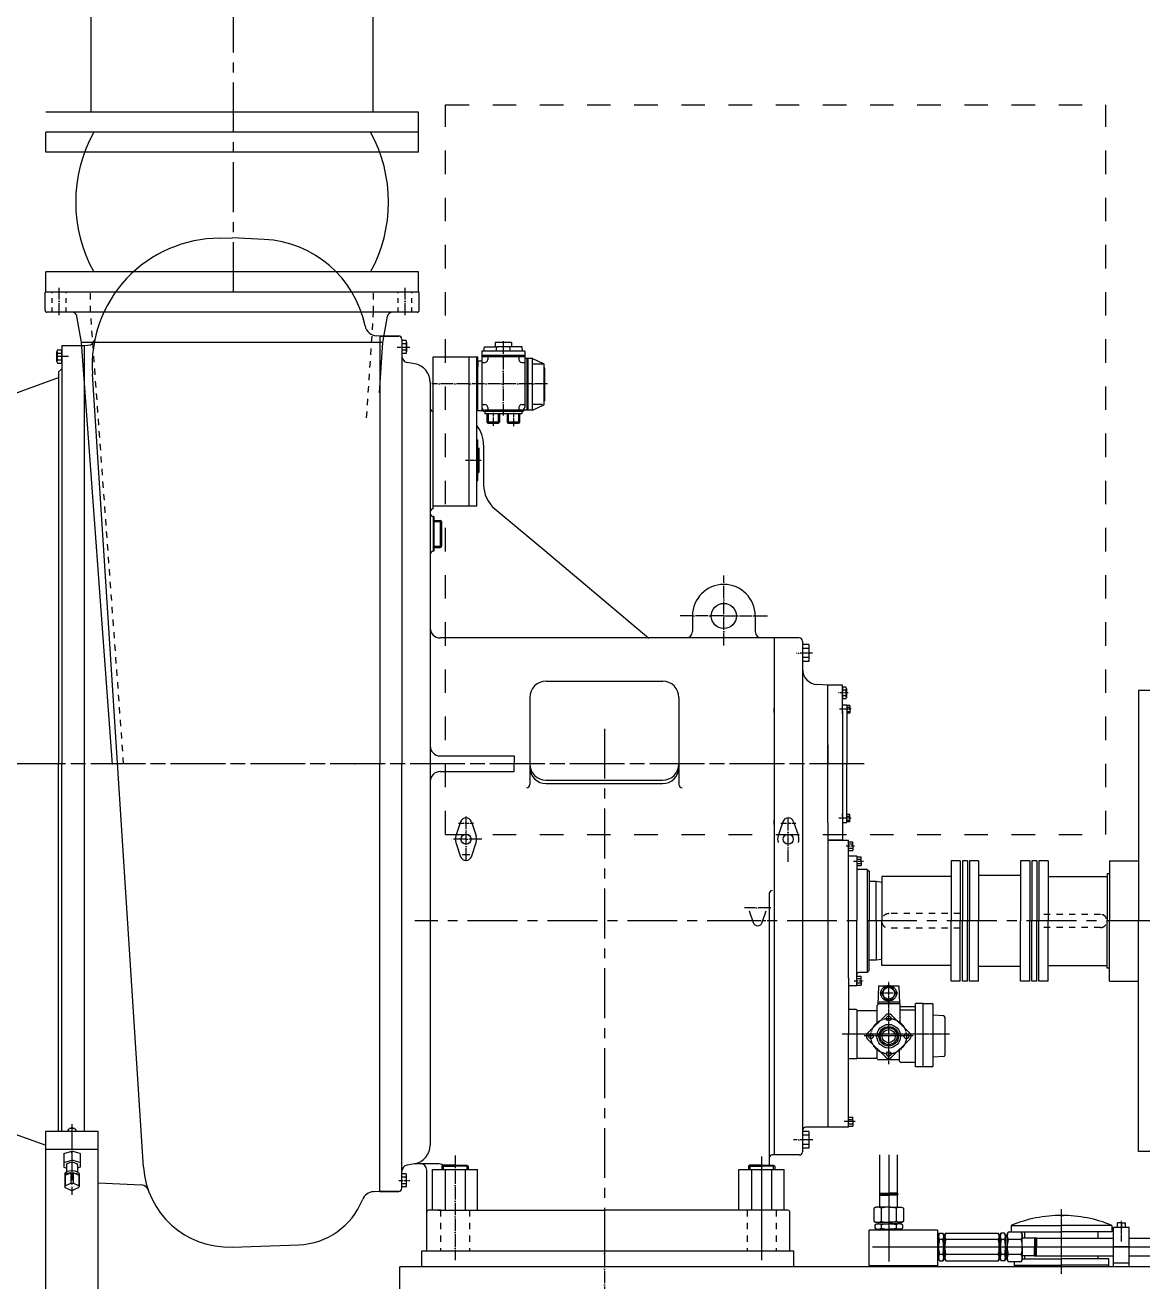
# Model space of a CAD drawing. Header units: millimetres. Extents: x 907 to 806139, y 2004 to 615514.
# Drawn here: x 630865 to 684997, y 283430 to 344287 of the extents above; entities that cross this region are included whole.
import ezdxf

# ---------------------------------------------------------------- set-up
doc = ezdxf.new("R2010")
doc.units = ezdxf.units.MM
doc.header["$LTSCALE"] = 25.4
for name, pattern in [('ACAD_ISO04W100', [30, 24, -3, 0, -3]), ('CENTER', [50.8, 31.75, -6.35, 6.35, -6.35]), ('CHAIN', [0.7087, 0.4724, -0.0591, 0.1181, -0.0591]), ('EB_DASH', [6, 3, -3])]:
    doc.linetypes.add(name, pattern=pattern)
doc.layers.get('Defpoints').update_dxf_attribs({"lineweight": 5})
doc.layers.add('CAXA1', color=5, linetype='CENTER', lineweight=5)
doc.styles.add('Roman', font='arial.ttf')
doc.styles.get("Standard").update_dxf_attribs({"font": 'arial.ttf'})
doc.dimstyles.new('ISO-25', dxfattribs={"dimscale": 30, "dimtxt": 38.1, "dimasz": 38.1, "dimexe": 50.8, "dimexo": 50.8, "dimgap": 15.875, "dimtad": 1, "dimtih": 1, "dimtoh": 1, "dimdec": 1, "dimlfac": 0.03937, "dimdsep": 46, "dimtxsty": 'Standard', "dimcen": 63.5, "dimclrd": 7, "dimclre": 7, "dimclrt": 7, "dimadec": 0, "dimazin": 0, "dimtfac": 1, "dimtdec": 1, "dimtmove": 0, "dimatfit": 3, "dimfxl": 25.4, "dimlwd": 5, "dimlwe": 5, "dimarcsym": 0})

# ---------------------------------------------------------------- blocks, each defined once
blk = doc.blocks.new('*D153')
at = {"color": 7, "linetype": 'Continuous', "lineweight": 5, "transparency": 16777216}
for p, q in [((740075, 288553), (740075, 248712)), ((566828, 279642), (566828, 248712)), ((738932, 250236), (567971, 250236))]:
    blk.add_line(p, q, dxfattribs=at)
at = {"color": 7, "transparency": 16777216}
for points in [[(567971, 250426), (567971, 250045), (566828, 250236)], [(738932, 250426), (738932, 250045), (740075, 250236)]]:
    blk.add_solid(points, dxfattribs=at)
at = {"layer": 'Defpoints', "color": 0, "transparency": 16777216}
for p in [(740075, 290077), (566828, 281166), (566828, 250236)]:
    blk.add_point(p, dxfattribs=at)
at = {"color": 7, "lineweight": 5, "transparency": 16777216, "insert": (653452, 253189), "char_height": 4953, "attachment_point": 5, "style": 'Roman'}
blk.add_mtext('B', dxfattribs=at)
blk = doc.blocks.new('*D137')
at = {"color": 7, "linetype": 'Continuous', "lineweight": 5, "transparency": 16777216}
for p, q in [((622447, 418035), (615357, 418035)), ((616881, 416892), (616881, 382637)), ((616881, 340237), (616881, 376731)), ((630342, 339094), (615357, 339094))]:
    blk.add_line(p, q, dxfattribs=at)
at = {"color": 7, "transparency": 16777216}
for points in [[(616690, 416892), (617071, 416892), (616881, 418035)], [(616690, 340237), (617071, 340237), (616881, 339094)]]:
    blk.add_solid(points, dxfattribs=at)
at = {"layer": 'Defpoints', "color": 0, "transparency": 16777216}
for p in [(623971, 418035), (616881, 339094), (631866, 339094)]:
    blk.add_point(p, dxfattribs=at)
at = {"color": 7, "lineweight": 5, "transparency": 16777216, "insert": (616881, 379684), "char_height": 4953, "attachment_point": 5, "style": 'Roman'}
blk.add_mtext('F', dxfattribs=at)

msp = doc.modelspace()

# ---------------------------------------------------------------- linework, layer by layer
at = {"color": 7, "lineweight": 5}
for p, q in [((634066.8, 340065.93), (634066.8, 345166.73)), ((647729.66, 340065.93), (647729.66, 345166.73)), ((649930.9, 340065.93), (631865.56, 340065.93)), ((649930.9, 339094.35), (649930.9, 340065.93)), ((649930.9, 339094.35), (631865.56, 339094.35)), ((631865.56, 338122.77), (631865.56, 339094.35)), ((649930.9, 339094.35), (631865.56, 339094.35)), ((649930.9, 338122.77), (649930.9, 339094.35)), ((649930.9, 338122.77), (631865.56, 338122.77)), ((640298.97, 333958.1), (640898.23, 333984.84)), ((642454.36, 333903.29), (640898.23, 333984.84)), ((649930.9, 332323.64), (631865.56, 332323.64)), ((631865.56, 331352.06), (631865.56, 332323.64)), ((649930.9, 331352.06), (649930.9, 332323.64)), ((649966.03, 331352.06), (631830.43, 331352.06)), ((631830.43, 330468.14), (631830.43, 331352.06)), ((649930.9, 331352.06), (631865.56, 331352.06)), ((649966.03, 330468.14), (649966.03, 331352.06)), ((649874.59, 330376.7), (631921.87, 330376.7)), ((633597.1, 328913.66), (633374.66, 330175.2)), ((648208.08, 328913.66), (648430.53, 330175.2)), ((632638.15, 328761.26), (633735.43, 328761.26)), ((632638.15, 328761.26), (632638.15, 308492.06)), ((635093.25, 308452.05), (633597.1, 328913.66)), ((648208.08, 328913.66), (633597.1, 328913.66)), ((633735.43, 328761.26), (633909.29, 328770.37)), ((633735.43, 328761.26), (633735.43, 290690.2)), ((648061.03, 329218.53), (647905.86, 329226.66)), ((648045.77, 326460.22), (648208.08, 328913.66)), ((648061.03, 329218.53), (648061.03, 308492.06)), ((648061.03, 329218.53), (648975.43, 329218.53)), ((648980.11, 329218.46), (648061.03, 329218.46)), ((649127.83, 329066.13), (649127.83, 308492.06)), ((649127.83, 329066.13), (649127.83, 328648.58)), ((649127.83, 329066.13), (649127.83, 328806.98)), ((649333.08, 329001.82), (649127.83, 329001.82)), ((649333.08, 328843.44), (649127.83, 328843.44)), ((649356.43, 328922.63), (649356.43, 328447.49)), ((653105.47, 328493.03), (653128.33, 328691.15)), ((653128.33, 328691.15), (653729.42, 328691.15)), ((653646.49, 328898.42), (653646.49, 328691.15)), ((654438.97, 328898.42), (653646.49, 328898.42)), ((653698.49, 328493.03), (653728.33, 328687.37)), ((654342.07, 328700.3), (653743.39, 328700.3)), ((654957.13, 328691.15), (654356.04, 328691.15)), ((654386.97, 328493.03), (654357.14, 328687.37)), ((654438.97, 328898.42), (654438.97, 328691.15)), ((654979.99, 328493.03), (654957.13, 328691.15)), ((632409.55, 327990.29), (632409.55, 328465.43)), ((632409.55, 328465.43), (632409.55, 327990.29)), ((632432.91, 328544.62), (632638.15, 328544.62)), ((632432.91, 328544.62), (632638.15, 328544.62)), ((632432.91, 328386.24), (632638.15, 328386.24)), ((632432.91, 328386.24), (632638.15, 328386.24)), ((632432.91, 328069.48), (632638.15, 328069.48)), ((632432.91, 328069.48), (632638.15, 328069.48)), ((632638.15, 327911.1), (632638.15, 328544.62)), ((632638.15, 328044.98), (632638.15, 328410.74)), ((649333.08, 328526.68), (649127.83, 328526.68)), ((649333.08, 328368.3), (649127.83, 328368.3)), ((650651.83, 323204.75), (650651.83, 328218.71)), ((650651.83, 328218.71), (652815.91, 328218.71)), ((652389.19, 320994.95), (652389.19, 328218.71)), ((652754.95, 323204.75), (652754.95, 328218.71)), ((652815.91, 327746.27), (652815.91, 328218.71)), ((652998.79, 328477.79), (652998.79, 325719.35)), ((655086.67, 328279.67), (652998.79, 328279.67)), ((655086.67, 328218.71), (652998.79, 328218.71)), ((655071.43, 328493.03), (653014.03, 328493.03)), ((653167.19, 328279.67), (653089.47, 328279.67)), ((653289.23, 328218.71), (653289.23, 328078.52)), ((653487.23, 328279.67), (653409.51, 328279.67)), ((654675.95, 328279.67), (654598.23, 328279.67)), ((654797.99, 328218.71), (654797.99, 328078.52)), ((654995.99, 328279.67), (654918.27, 328279.67)), ((655086.67, 328477.79), (655086.67, 325780.31)), ((655452.43, 328127.27), (655086.67, 328127.27)), ((655178.11, 328127.27), (655178.11, 325627.91)), ((655239.07, 328127.27), (655239.07, 325627.91)), ((655239.07, 327954.28), (655239.07, 328032.01)), ((655452.43, 328127.27), (655977.95, 327888.4)), ((655452.43, 325627.91), (655452.43, 328127.27)), ((632432.91, 327911.1), (632638.15, 327911.1)), ((632432.91, 327911.1), (632638.15, 327911.1)), ((632485.75, 327481.21), (632638.15, 327633.6)), ((632485.75, 327481.21), (632485.75, 308492.06)), ((634197.8, 327770.66), (634197.8, 327770.66)), ((649743.82, 327875.4), (649379.7, 327939.61)), ((652998.79, 328005.35), (652815.91, 328005.35)), ((652815.91, 328005.35), (652815.91, 327746.27)), ((652815.91, 325597.43), (652815.91, 327746.27)), ((652998.79, 327941.36), (653152.07, 327941.36)), ((654935.15, 327941.36), (655093.2, 327941.36)), ((655910.95, 327854.9), (655452.43, 327854.9)), ((656031.55, 325950.03), (656031.55, 327805.16)), ((656049.84, 327670.07), (656031.55, 327670.07)), ((656049.84, 326085.11), (656049.84, 327670.07)), ((620818.7, 322962.71), (632485.75, 327208.88)), ((632485.75, 327084.97), (632485.75, 327048.04)), ((636604.59, 288946.45), (634124.38, 327372.11)), ((650499.43, 326974.9), (650499.43, 318372.48)), ((653043.43, 325597.43), (652815.91, 325597.43)), ((652998.79, 325899.2), (653152.07, 325899.2)), ((655452.43, 325627.91), (653151.19, 325627.91)), ((653289.23, 325762.04), (653289.23, 325627.91)), ((654797.99, 325762.04), (654797.99, 325627.91)), ((654935.15, 325899.2), (655086.67, 325899.2)), ((655239.07, 325800.91), (655239.07, 325723.18)), ((655910.95, 325900.29), (655452.43, 325900.29)), ((655452.43, 325627.91), (655977.95, 325866.79)), ((656049.84, 326085.11), (656031.55, 326085.11)), ((650651.83, 325414.55), (650651.83, 325414.55)), ((653143.57, 325567.14), (653143.57, 325445.03)), ((654941.89, 325445.03), (653143.57, 325445.03)), ((654934.27, 325566.95), (653151.19, 325566.95)), ((653250.25, 325445.03), (653250.25, 325039.42)), ((653250.25, 325039.42), (653311.21, 324978.46)), ((653859.85, 325039.42), (653250.25, 325039.42)), ((653859.85, 325039.42), (653798.89, 324978.46)), ((653859.85, 325445.03), (653859.85, 325039.42)), ((654225.61, 325445.03), (654225.61, 325039.42)), ((654225.61, 325039.42), (654286.57, 324978.46)), ((654835.21, 325039.42), (654225.61, 325039.42)), ((654835.21, 325039.42), (654774.25, 324978.46)), ((654835.21, 325445.03), (654835.21, 325039.42)), ((654941.89, 325566.95), (654941.89, 325445.03)), ((653798.89, 324978.46), (653311.21, 324978.46)), ((654774.25, 324978.46), (654286.57, 324978.46)), ((652754.95, 324195.35), (652815.91, 324195.35)), ((652815.91, 323204.75), (652815.91, 324195.35)), ((652815.91, 323814.35), (652876.87, 323768.63)), ((652876.87, 322640.87), (652876.87, 323768.63)), ((653090.23, 323936.8), (653090.23, 322015.57)), ((650651.83, 320842.55), (650651.83, 323204.75)), ((652754.95, 320994.95), (652754.95, 323204.75)), ((652815.91, 322214.15), (652815.91, 323204.75)), ((652815.91, 322595.15), (652876.87, 322640.87)), ((652754.95, 322214.15), (652815.91, 322214.15)), ((650651.83, 320994.95), (652754.95, 320994.95)), ((653634.62, 320848.12), (656049.84, 318821.51)), ((650499.43, 320690.15), (650499.43, 320623.23)), ((650651.83, 320470.83), (650651.83, 318794.43)), ((650682.31, 320470.83), (650651.83, 320470.83)), ((650682.31, 320470.83), (650682.31, 318794.43)), ((650682.31, 320287.95), (650987.11, 320287.95)), ((650682.31, 320226.99), (650987.11, 320226.99)), ((650987.11, 320226.99), (650987.11, 319038.27)), ((651048.07, 320226.99), (651048.07, 319038.27)), ((650682.31, 319038.27), (650987.11, 319038.27)), ((650682.31, 318977.31), (650987.11, 318977.31)), ((650499.43, 318642.03), (650499.43, 290009.22)), ((650682.31, 318794.43), (650651.83, 318794.43)), ((656049.84, 318821.51), (661102.91, 314581.48)), ((663209.59, 315654.86), (663209.59, 314892.86)), ((666257.59, 315654.86), (666257.59, 314892.86)), ((666257.59, 315654.86), (666257.59, 314892.86)), ((668391.19, 314588.06), (650987.11, 314588.06)), ((667171.99, 314588.06), (667171.99, 289533.5)), ((668543.59, 314435.66), (668543.59, 300872.06)), ((668543.59, 314371.42), (668543.59, 313737.9)), ((668848.39, 314264.97), (668543.59, 314264.97)), ((668848.39, 314077.63), (668543.59, 314077.63)), ((668848.39, 314264.97), (668848.39, 313448.11)), ((668848.39, 313448.11), (668541.1, 313448.11)), ((668848.39, 313635.45), (668543.59, 313635.45)), ((656122.99, 312495.5), (661761.79, 312495.5)), ((669778.03, 312302.06), (669265.71, 312328.91)), ((670478.8, 312302.06), (669778.03, 312302.06)), ((669778.03, 305635.17), (669778.03, 312302.06)), ((670478.8, 311037.65), (670478.8, 312302.06)), ((670478.8, 311037.65), (670478.8, 312225.86)), ((670478.8, 312202.62), (670478.8, 311639.5)), ((670651.66, 312202.62), (670478.8, 312202.62)), ((655330.51, 311703.02), (655330.51, 307484.77)), ((662554.27, 311703.02), (662554.27, 307484.77)), ((670478.8, 312073.46), (670478.8, 311768.66)), ((670651.66, 312061.84), (670478.8, 312061.84)), ((670651.66, 311780.28), (670478.8, 311780.28)), ((670651.66, 311639.5), (670478.8, 311639.5)), ((670673.87, 312132.23), (670673.87, 311709.89)), ((686100.36, 312048.06), (684830.36, 312048.06)), ((684830.36, 312048.06), (684830.36, 300872.06)), ((667171.74, 311433.39), (667171.72, 311204.78)), ((667171.74, 310976.18), (667171.72, 311204.78)), ((670478.8, 311372.93), (670478.8, 311524.9)), ((670478.8, 311342.02), (670692.16, 311342.02)), ((670478.8, 310915.3), (670478.8, 311037.65)), ((670478.8, 311037.65), (670478.8, 310915.3)), ((670692.16, 311342.02), (670692.16, 308492.06)), ((670844.56, 311311.54), (670692.16, 311311.54)), ((670692.16, 311230.42), (670844.56, 311230.42)), ((670692.16, 311026.91), (670844.56, 311026.91)), ((670844.56, 311311.54), (670844.56, 310945.78)), ((670478.8, 310939.89), (670478.8, 304803.98)), ((670478.8, 310939.89), (670478.8, 304803.98)), ((670844.56, 310945.78), (670692.16, 310945.78)), ((669778.03, 309406.46), (669778.03, 308492.06)), ((650987.11, 308873.06), (654574.79, 308873.06)), ((654574.79, 308873.06), (654574.79, 308492.06)), ((632485.75, 290690.2), (632485.75, 308492.06)), ((632638.15, 290690.2), (632638.15, 308492.06)), ((648061.03, 287765.59), (648061.03, 308492.06)), ((649127.83, 287917.99), (649127.83, 308492.06)), ((650987.11, 308111.06), (654574.79, 308111.06)), ((654574.79, 308111.06), (654574.79, 308492.06)), ((669778.03, 307577.66), (669778.03, 308492.06)), ((670692.16, 305642.09), (670692.16, 308492.06)), ((656122.99, 307695.53), (661761.79, 307695.53)), ((656122.99, 307527.77), (661761.79, 307527.77)), ((651976.9, 305684.24), (651745.88, 305000.27)), ((652496.69, 305684.24), (652727.71, 305000.27)), ((667171.74, 306007.94), (667171.72, 305779.33)), ((667171.74, 305550.73), (667171.72, 305779.33)), ((667597.9, 305684.24), (667366.88, 305000.27)), ((668117.69, 305684.24), (668348.71, 305000.27)), ((669778.03, 305635.17), (669778.03, 300872.06)), ((670478.8, 306068.81), (670478.8, 305946.47)), ((670478.8, 305946.47), (670478.8, 306068.81)), ((670478.8, 305642.09), (670692.16, 305642.09)), ((670478.8, 305611.19), (670478.8, 305459.21)), ((670844.56, 306038.33), (670692.16, 306038.33)), ((670692.16, 305957.21), (670844.56, 305957.21)), ((670692.16, 305753.7), (670844.56, 305753.7)), ((670844.56, 305672.57), (670692.16, 305672.57)), ((670844.56, 305672.57), (670844.56, 306038.33)), ((651745.88, 304668.65), (651976.9, 303984.68)), ((652496.69, 303984.68), (652727.71, 304668.65)), ((669778.03, 304803.98), (670478.8, 304803.98)), ((670768.75, 304773.5), (669778.03, 304773.5)), ((670768.75, 300872.06), (670768.75, 304773.5)), ((670768.75, 304712.54), (670982.11, 304712.54)), ((670768.75, 304602.98), (670982.11, 304602.98)), ((670768.75, 304395.38), (670982.11, 304395.38)), ((670982.11, 304499.18), (670982.11, 304712.54)), ((670982.11, 304499.18), (670982.11, 304285.82)), ((670768.75, 304285.82), (670982.11, 304285.82)), ((671180.45, 304011.46), (670768.75, 304011.46)), ((671180.45, 304011.46), (671180.45, 300872.06)), ((671180.45, 303980.98), (671393.81, 303980.98)), ((671180.45, 303871.42), (671393.81, 303871.42)), ((671393.81, 303767.62), (671393.81, 303980.98)), ((671393.81, 303767.62), (671393.81, 303554.26)), ((675749.86, 303793.06), (675749.86, 300872.06)), ((676194.36, 303793.06), (675749.86, 303793.06)), ((676194.36, 303793.06), (676194.36, 300872.06)), ((676295.96, 303793.06), (676295.96, 300872.06)), ((676537.26, 303793.06), (676295.96, 303793.06)), ((676537.26, 303793.06), (676537.26, 300872.06)), ((676638.86, 303793.06), (676638.86, 300872.06)), ((677083.36, 303793.06), (676638.86, 303793.06)), ((677083.36, 303793.06), (677083.36, 300872.06)), ((679115.36, 303793.06), (679115.36, 300872.06)), ((679559.86, 303793.06), (679115.36, 303793.06)), ((679559.86, 303793.06), (679559.86, 300872.06)), ((679661.46, 303793.06), (679661.46, 300872.06)), ((679902.76, 303793.06), (679661.46, 303793.06)), ((679902.76, 303793.06), (679902.76, 300872.06)), ((680004.36, 303793.06), (680004.36, 300872.06)), ((680448.86, 303793.06), (680004.36, 303793.06)), ((680448.86, 303793.06), (680448.86, 300872.06)), ((683433.36, 303793.06), (683433.36, 300872.06)), ((683433.36, 303793.06), (684830.36, 303793.06)), ((671180.45, 303663.82), (671393.81, 303663.82)), ((671180.45, 303554.26), (671393.81, 303554.26)), ((671683.32, 303371.38), (671271.89, 303371.38)), ((671683.32, 303371.38), (671774.76, 303279.94)), ((671683.32, 303371.38), (671683.32, 298372.74)), ((671774.76, 303279.94), (671774.76, 300872.06)), ((679115.36, 303083.17), (677083.36, 303083.17)), ((683306.36, 303158.06), (683306.36, 300872.06)), ((683433.36, 303158.06), (683306.36, 303158.06)), ((672125.07, 302777.06), (671774.76, 302777.06)), ((672384.36, 302731.34), (672125.07, 302777.06)), ((672125.07, 300872.06), (672125.07, 302777.06)), ((672384.36, 303031.06), (672384.36, 300872.06)), ((675749.86, 303031.06), (672384.36, 303031.06)), ((672384.36, 302731.34), (672384.36, 300872.06)), ((680448.86, 303031.06), (683306.36, 303031.06)), ((683306.36, 303031.06), (683306.36, 300872.06)), ((666928.15, 302199.64), (666928.15, 289045.82)), ((665962.8, 301368.88), (666155.31, 300798.91)), ((666588.47, 300798.91), (666780.99, 301368.88)), ((668543.59, 300872.06), (668543.59, 289685.9)), ((669778.03, 300872.06), (669778.03, 290874.62)), ((670768.75, 298098.42), (670768.75, 300872.06)), ((671180.45, 297732.66), (671180.45, 300872.06)), ((671774.76, 298464.18), (671774.76, 300872.06)), ((672125.07, 300872.06), (672125.07, 298967.06)), ((672384.36, 299012.78), (672384.36, 300872.06)), ((672384.36, 298713.06), (672384.36, 300872.06)), ((675749.86, 297951.06), (675749.86, 300872.06)), ((676194.36, 297951.06), (676194.36, 300872.06)), ((676295.96, 297951.06), (676295.96, 300872.06)), ((676537.26, 297951.06), (676537.26, 300872.06)), ((676638.86, 297951.06), (676638.86, 300872.06)), ((677083.36, 297951.06), (677083.36, 300872.06)), ((679115.36, 297951.06), (679115.36, 300872.06)), ((679559.86, 297951.06), (679559.86, 300872.06)), ((679661.46, 297951.06), (679661.46, 300872.06)), ((679902.76, 297951.06), (679902.76, 300872.06)), ((680004.36, 297951.06), (680004.36, 300872.06)), ((680448.86, 297951.06), (680448.86, 300872.06)), ((683306.36, 298586.06), (683306.36, 300872.06)), ((683306.36, 298713.06), (683306.36, 300872.06)), ((683433.36, 297951.06), (683433.36, 300872.06)), ((684830.36, 289696.06), (684830.36, 300872.06)), ((672125.07, 298967.06), (671774.76, 298967.06)), ((672384.36, 299012.78), (672125.07, 298967.06)), ((671683.32, 298372.74), (671271.89, 298372.74)), ((671683.32, 298372.74), (671774.76, 298464.18)), ((675749.86, 298713.06), (672384.36, 298713.06)), ((679115.36, 298660.95), (677083.36, 298660.95)), ((680448.86, 298713.06), (683306.36, 298713.06)), ((683433.36, 298586.06), (683306.36, 298586.06)), ((670768.75, 298098.42), (670768.75, 295385.66)), ((670768.75, 298098.42), (670768.75, 297031.58)), ((671180.45, 297732.66), (670768.75, 297732.66)), ((671180.45, 297732.66), (670768.75, 297732.66)), ((671180.45, 298189.86), (671393.81, 298189.86)), ((671180.45, 298080.3), (671393.81, 298080.3)), ((671180.45, 297872.7), (671393.81, 297872.7)), ((671180.45, 297763.14), (671393.81, 297763.14)), ((671393.81, 297976.5), (671393.81, 298189.86)), ((671393.81, 297976.5), (671393.81, 297763.14)), ((672233.39, 297725.38), (672201.08, 296804.92)), ((672233.39, 297725.38), (672594.56, 297725.38)), ((672548.57, 297672.04), (672372.6, 297367.24)), ((672900.52, 297672.04), (672548.57, 297672.04)), ((672854.54, 297725.38), (673215.71, 297725.38)), ((673076.5, 297367.24), (672900.52, 297672.04)), ((673215.71, 297725.38), (673246.11, 296859.24)), ((676194.36, 297951.06), (675749.86, 297951.06)), ((676537.26, 297951.06), (676295.96, 297951.06)), ((677083.36, 297951.06), (676638.86, 297951.06)), ((679559.86, 297951.06), (679115.36, 297951.06)), ((679902.76, 297951.06), (679661.46, 297951.06)), ((680448.86, 297951.06), (680004.36, 297951.06)), ((683433.36, 297951.06), (684830.36, 297951.06)), ((672372.6, 297367.24), (672548.57, 297062.44)), ((672548.57, 297062.44), (672900.52, 297062.44)), ((672900.52, 297062.44), (673076.5, 297367.24)), ((671149.75, 296579.84), (670768.75, 296579.84)), ((671200.55, 296529.04), (672166.1, 296529.04)), ((671200.55, 294243.04), (671200.55, 296529.04)), ((672166.1, 295898.51), (672166.1, 296790.44)), ((673282.99, 296859.24), (672205.66, 296859.24)), ((673243.43, 296935.53), (672205.67, 296935.53)), ((673282.99, 295898.51), (673282.99, 296859.24)), ((673282.99, 296724.87), (674021.62, 296724.87)), ((674021.62, 296553.28), (673282.99, 296553.28)), ((674021.62, 293798.59), (674021.62, 296874.53)), ((674388.4, 296874.53), (674021.62, 296874.53)), ((674388.4, 296874.53), (674834.42, 296874.53)), ((674388.4, 293798.59), (674388.4, 296874.53)), ((674885.22, 293849.39), (674885.22, 296823.73)), ((671200.55, 294243.04), (671200.55, 295817.49)), ((671700.8, 295433.21), (672580.86, 296313.27)), ((672868.23, 296313.27), (673748.3, 295433.21)), ((675383.99, 296269.68), (674885.22, 296303.39)), ((675455.05, 294380.31), (675455.05, 296193.66)), ((670768.75, 290874.62), (670768.75, 295385.66)), ((672580.86, 294265.77), (671700.8, 295145.84)), ((672166.1, 294220.18), (672166.1, 294680.53)), ((672868.23, 294265.77), (673748.3, 295145.84)), ((673227.81, 294625.35), (673227.81, 294143.98)), ((620818.7, 294021.41), (631865.99, 290000.8)), ((671149.75, 294192.24), (670768.75, 294192.24)), ((671149.75, 294192.24), (670768.75, 294192.24)), ((671200.55, 294230.34), (672104.96, 294230.34)), ((673227.81, 294143.98), (672242.3, 294143.98)), ((674021.62, 294016.98), (673354.81, 294016.98)), ((675383.99, 294304.28), (674885.22, 294270.57)), ((674388.4, 293798.59), (674021.62, 293798.59)), ((674834.42, 293798.59), (674388.4, 293798.59)), ((670768.75, 291362.3), (670982.11, 291362.3)), ((670768.75, 291252.74), (670982.11, 291252.74)), ((670768.75, 291045.14), (670982.11, 291045.14)), ((670768.75, 290935.58), (670982.11, 290935.58)), ((670982.11, 291148.94), (670982.11, 291362.3)), ((670982.11, 291148.94), (670982.11, 290935.58)), ((631865.99, 278266.06), (631865.99, 290690.2)), ((631865.99, 290690.2), (634405.99, 290690.2)), ((632945.49, 290738), (632945.49, 290690.2)), ((633326.49, 290738), (633326.49, 290690.2)), ((634405.99, 278266.06), (634405.99, 290690.2)), ((668848.39, 290673.45), (668543.59, 290673.45)), ((668848.39, 290486.11), (668543.59, 290486.11)), ((670768.75, 290874.62), (668695.99, 290874.62)), ((668848.39, 290673.45), (668848.39, 289856.59)), ((631865.99, 289810.32), (634405.99, 289810.32)), ((632740.01, 289607.12), (633135.99, 289721.42)), ((633531.98, 289607.12), (633135.99, 289721.42)), ((633135.99, 289721.42), (633135.99, 289281.48)), ((668848.39, 289856.59), (668541.1, 289856.59)), ((668848.39, 290043.93), (668543.59, 290043.93)), ((686100.36, 289696.06), (684830.36, 289696.06)), ((632740.01, 289607.12), (632740.01, 288938.58)), ((632740.01, 289167.18), (633135.99, 289281.48)), ((633531.98, 289167.18), (633135.99, 289281.48)), ((633531.98, 289607.12), (633531.98, 288938.58)), ((649743.82, 289108.71), (649379.7, 289044.51)), ((649732.84, 289106.78), (649379.7, 289044.51)), ((650865.19, 289106.78), (649732.84, 289106.78)), ((668391.19, 289533.5), (667080.55, 289533.5)), ((672293.54, 287688.77), (672293.5, 289546.11)), ((673155.59, 287688.78), (673155.59, 289546.12)), ((632740.01, 288938.58), (632874.18, 288899.85)), ((632793.09, 288612.94), (632793.09, 287997.02)), ((632804.93, 288547.62), (633079.1, 288672.03)), ((632804.93, 288547.62), (632804.93, 288041.68)), ((632874.18, 289052.88), (632874.18, 288723.66)), ((633079.1, 288672.03), (633079.1, 288166.1)), ((633192.89, 288672.03), (633192.89, 288166.1)), ((633467.05, 288547.62), (633192.89, 288672.03)), ((633397.81, 289052.88), (633397.81, 288723.66)), ((633531.98, 288938.58), (633397.81, 288899.85)), ((633467.05, 288547.62), (633467.05, 288041.68)), ((633478.89, 288612.94), (633478.89, 287997.02)), ((649333.08, 288615.82), (649127.83, 288615.82)), ((649356.43, 288061.49), (649356.43, 288536.63)), ((650331.79, 284870.06), (650331.79, 288801.98)), ((650606.11, 288832.46), (652800.67, 288832.46)), ((650606.11, 286851.26), (650606.11, 288832.46)), ((651133.42, 289045.82), (651063.31, 288989.73)), ((651063.31, 288989.73), (651063.31, 288832.46)), ((651063.31, 288989.73), (651703.39, 288989.73)), ((651703.39, 289045.82), (651133.42, 289045.82)), ((651133.42, 288989.73), (651133.42, 288832.46)), ((651219.44, 288832.46), (651219.44, 286851.26)), ((651703.39, 289045.82), (652273.37, 289045.82)), ((652343.47, 288989.73), (651703.39, 288989.73)), ((652187.35, 288832.46), (652187.35, 286851.26)), ((652273.37, 289045.82), (652343.47, 288989.73)), ((652273.37, 288989.73), (652273.37, 288832.46)), ((652343.47, 288989.73), (652343.47, 288832.46)), ((652800.67, 286851.26), (652800.67, 288832.46)), ((665465.11, 288832.46), (667659.67, 288832.46)), ((665465.11, 286851.26), (665465.11, 288832.46)), ((665992.42, 289045.82), (665922.31, 288989.73)), ((665922.31, 288989.73), (665922.31, 288832.46)), ((665922.31, 288989.73), (666562.39, 288989.73)), ((666562.39, 289045.82), (665992.42, 289045.82)), ((665992.42, 288989.73), (665992.42, 288832.46)), ((666078.44, 288832.46), (666078.44, 286851.26)), ((666562.39, 289045.82), (667132.37, 289045.82)), ((667202.47, 288989.73), (666562.39, 288989.73)), ((667046.35, 288832.46), (667046.35, 286851.26)), ((667132.37, 289045.82), (667202.47, 288989.73)), ((667132.37, 288989.73), (667132.37, 288832.46)), ((667202.47, 288989.73), (667202.47, 288832.46)), ((667659.67, 286851.26), (667659.67, 288832.46)), ((632804.93, 288041.68), (633079.1, 288166.1)), ((632804.93, 287952.36), (633079.1, 287827.95)), ((633467.05, 288041.68), (633192.89, 288166.1)), ((633467.05, 287952.36), (633192.89, 287827.95)), ((634405.99, 288187.72), (636507.53, 288077.58)), ((649333.08, 288457.44), (649127.83, 288457.44)), ((649127.83, 287917.99), (649127.83, 288335.54)), ((649127.83, 287917.99), (649127.83, 288177.14)), ((649333.08, 288140.68), (649127.83, 288140.68)), ((649333.08, 287982.3), (649127.83, 287982.3)), ((648061.03, 287765.59), (647748.4, 287749.2)), ((648980.11, 287765.66), (648061.03, 287765.66)), ((648061.03, 287765.59), (648975.43, 287765.59)), ((672293.54, 287688.77), (672724.57, 287688.78)), ((672380.19, 287638.65), (672293.54, 287688.77)), ((672380.19, 287638.66), (672293.55, 287588.53)), ((672293.84, 287004.48), (672293.55, 287588.57)), ((672293.55, 287588.53), (672293.55, 287588.57)), ((672293.55, 287588.53), (672724.56, 287588.54)), ((672380.19, 287638.66), (672724.57, 287638.66)), ((672380.19, 287638.65), (672724.57, 287638.66)), ((673068.95, 287638.66), (672724.56, 287638.66)), ((673068.95, 287638.65), (672724.56, 287638.66)), ((673155.59, 287688.78), (672724.57, 287688.78)), ((673155.59, 287588.54), (672724.58, 287588.54)), ((673068.95, 287638.65), (673155.59, 287688.78)), ((673068.95, 287638.66), (673155.59, 287588.54)), ((673155.31, 287004.49), (673155.59, 287588.58)), ((673155.59, 287588.54), (673155.59, 287588.58)), ((651017.59, 286851.26), (650423.23, 286851.26)), ((650865.19, 286851.26), (658942.39, 286851.26)), ((667506.98, 286851.26), (658942.39, 286851.26)), ((667842.55, 286851.26), (667232.95, 286851.26)), ((667933.99, 284870.06), (667933.99, 286759.82)), ((672006.72, 286949.13), (672006.17, 286323.73)), ((672006.72, 286949.13), (672006.17, 286323.73)), ((672103.07, 287004.65), (672006.72, 286949.13)), ((672103.07, 287004.65), (672006.72, 286949.13)), ((672725.59, 287004.1), (672103.07, 287004.65)), ((672725.59, 287004.1), (672103.07, 287004.65)), ((672366.13, 286948.82), (672365.58, 286323.42)), ((672366.13, 286948.82), (672365.58, 286323.42)), ((672723.56, 287004.1), (673346.08, 287004.66)), ((672723.56, 287004.1), (673346.08, 287004.66)), ((673083.02, 286948.82), (673083.59, 286323.43)), ((673083.02, 286948.82), (673083.59, 286323.43)), ((673346.08, 287004.66), (673442.43, 286949.15)), ((673346.08, 287004.66), (673442.43, 286949.15)), ((673442.43, 286949.15), (673443, 286323.75)), ((673442.43, 286949.15), (673443, 286323.75)), ((672033.61, 286306.9), (672102.42, 286268.05)), ((672056.79, 286142.53), (672140.65, 286190.85)), ((672056.79, 286142.53), (672056.79, 285985.16)), ((672102.42, 286268.05), (672724.94, 286267.5)), ((672102.42, 286268.05), (672724.94, 286267.5)), ((672140.65, 286190.85), (672724.55, 286190.86)), ((672229.64, 286267.94), (672229.55, 286190.85)), ((672229.64, 286267.94), (672229.55, 286190.85)), ((672365.4, 286140.24), (672365.4, 285987.46)), ((673346.74, 286268.06), (672724.23, 286267.5)), ((673346.74, 286268.06), (672724.23, 286267.5)), ((673308.52, 286190.86), (672724.61, 286190.86)), ((673083.77, 286140.25), (673083.77, 285987.47)), ((673219.53, 286267.95), (673219.62, 286190.86)), ((673219.53, 286267.95), (673219.62, 286190.86)), ((673392.38, 286142.54), (673308.52, 286190.86)), ((673415.56, 286306.91), (673346.74, 286268.06)), ((673392.38, 286142.54), (673392.38, 285985.18)), ((678665.11, 286121.23), (678665.11, 285810.98)), ((678665.11, 286121.23), (681106.6, 286121.23)), ((681106.6, 286597.26), (681191.4, 286597.26)), ((683548.09, 286121.23), (681106.6, 286121.23)), ((683548.09, 286121.23), (683548.09, 285810.98)), ((683625.21, 284108.06), (683625.21, 286038.46)), ((683625.21, 286038.46), (684387.21, 286038.46)), ((684006.21, 286241.66), (683808.24, 286241.66)), ((683808.24, 286038.46), (683808.24, 286241.66)), ((684006.21, 286241.66), (684204.18, 286241.66)), ((684006.21, 286241.66), (684006.21, 286038.46)), ((684204.18, 286038.46), (684204.18, 286241.66)), ((684387.21, 284108.06), (684387.21, 286038.46)), ((675086.8, 285886.06), (671784.8, 285886.06)), ((671784.8, 284108.06), (671784.8, 285886.06)), ((672140.66, 285936.85), (672056.79, 285985.16)), ((672140.66, 285936.85), (672724.56, 285936.86)), ((672191.19, 285886.05), (672191.18, 285936.85)), ((673308.52, 285936.86), (672724.61, 285936.86)), ((673257.99, 285886.06), (673257.99, 285936.86)), ((673308.52, 285936.86), (673392.38, 285985.18)), ((675086.8, 285886.06), (675086.8, 284120.76)), ((675086.8, 285606.48), (675137.6, 285606.48)), ((675137.6, 285657.37), (675185.99, 285741.19)), ((675137.6, 285073.08), (675137.6, 285657.37)), ((675185.99, 285741.19), (675343.21, 285741.19)), ((675343.21, 285432.58), (675185.99, 285432.58)), ((675391.6, 285657.37), (675343.21, 285741.19)), ((675390.89, 285606.48), (675442.4, 285606.48)), ((675391.6, 285073.08), (675391.6, 285657.37)), ((675391.6, 285568.47), (675391.6, 285657.37)), ((675391.6, 285657.37), (675391.6, 285073.17)), ((675391.6, 285073.08), (675391.6, 285657.37)), ((675442.4, 285657.37), (675490.79, 285741.19)), ((675442.4, 285073.17), (675442.4, 285657.37)), ((675442.4, 285657.37), (675442.4, 285492.27)), ((675442.4, 285073.08), (675442.4, 285657.37)), ((675490.79, 285741.19), (678036.32, 285741.19)), ((678036.32, 285432.58), (675490.79, 285432.58)), ((678084.71, 285657.37), (678036.32, 285741.19)), ((678084.71, 285073.08), (678084.71, 285657.37)), ((678084.71, 285657.37), (678084.71, 285073.17)), ((678084.71, 285568.47), (678084.71, 285657.37)), ((678084.71, 285606.48), (678136.22, 285606.48)), ((678084.71, 285073.08), (678084.71, 285606.48)), ((678135.51, 285657.37), (678183.9, 285741.19)), ((678135.51, 285657.37), (678135.51, 285492.27)), ((678135.51, 285073.17), (678135.51, 285657.37)), ((678341.12, 285741.19), (678183.9, 285741.19)), ((678341.12, 285432.58), (678183.9, 285432.58)), ((678389.51, 285657.37), (678341.12, 285741.19)), ((678389.51, 285073.08), (678389.51, 285657.37)), ((678389.51, 285568.47), (678389.51, 285657.37)), ((678389.51, 285657.37), (678389.51, 285073.17)), ((678465.71, 285568.47), (678389.51, 285568.47)), ((678465.71, 285695.69), (678521.31, 285791.99)), ((678465.71, 285568.47), (678465.71, 285695.69)), ((678465.71, 285695.69), (678465.71, 285073.17)), ((679146.71, 285791.99), (678521.31, 285791.99)), ((679146.71, 285432.58), (678521.31, 285432.58)), ((678665.11, 285810.98), (681106.6, 285810.98)), ((679202.31, 285695.69), (679146.71, 285791.99)), ((679202.31, 285695.69), (679202.31, 285504.97)), ((679202.31, 285073.17), (679202.31, 285695.69)), ((679785.98, 285505.06), (679202.31, 285505.06)), ((679328.6, 285505.06), (679328.6, 285810.98)), ((679837.31, 285416.16), (679785.98, 285505.06)), ((679785.98, 285505.06), (679785.98, 285073.35)), ((679837.31, 285416.16), (679888.64, 285505.06)), ((679888.64, 285505.06), (683625.21, 285505.06)), ((679888.64, 285505.06), (679888.64, 285073.35)), ((683548.09, 285810.98), (681106.6, 285810.98)), ((682884.6, 285505.06), (682884.6, 285810.98)), ((684387.21, 285505.06), (699775.14, 285505.06)), ((640898.23, 285071.15), (644127.39, 285180.61)), ((640898.23, 285071.15), (644127.39, 285180.61)), ((668124.49, 284870.06), (650077.79, 284870.06)), ((650077.79, 284870.06), (650077.79, 284108.06)), ((667933.99, 284870.06), (650331.79, 284870.06)), ((668124.49, 284108.06), (668124.49, 284870.06)), ((675137.6, 285073.43), (675137.6, 284489.14)), ((675391.6, 285073.43), (675391.6, 284489.14)), ((675391.6, 285073.43), (675391.6, 284489.14)), ((675391.6, 284489.14), (675391.6, 285073.34)), ((675442.4, 285073.43), (675442.4, 284489.14)), ((675442.4, 285073.34), (675442.4, 284489.14)), ((678084.71, 285073.43), (678084.71, 284489.14)), ((678084.71, 285073.43), (678084.71, 284540.03)), ((678084.71, 284489.14), (678084.71, 285073.34)), ((678135.51, 285073.34), (678135.51, 284489.14)), ((678389.51, 285073.43), (678389.51, 284489.14)), ((678389.51, 284489.14), (678389.51, 285073.34)), ((678465.71, 284450.83), (678465.71, 285073.34)), ((679202.31, 285073.34), (679202.31, 284450.83)), ((679785.98, 284641.46), (679785.98, 285073.17)), ((679837.31, 285073.52), (679837.31, 285416.16)), ((679837.31, 285072.99), (679837.31, 284730.36)), ((679888.64, 284641.46), (679888.64, 285073.17)), ((684387.21, 285073.26), (683625.21, 285073.26)), ((675086.8, 284540.03), (675137.6, 284540.03)), ((675137.6, 284489.14), (675185.99, 284405.32)), ((675343.21, 284713.93), (675185.99, 284713.93)), ((675185.99, 284405.32), (675343.21, 284405.32)), ((675391.6, 284489.14), (675343.21, 284405.32)), ((675390.89, 284540.03), (675442.4, 284540.03)), ((675391.6, 284578.04), (675391.6, 284489.14)), ((675442.4, 284489.14), (675442.4, 284654.24)), ((675442.4, 284489.14), (675490.79, 284405.32)), ((678036.32, 284713.93), (675490.79, 284713.93)), ((675490.79, 284405.32), (678036.32, 284405.32)), ((678084.71, 284489.14), (678036.32, 284405.32)), ((678084.71, 284578.04), (678084.71, 284489.14)), ((678084.71, 284540.03), (678136.22, 284540.03)), ((678135.51, 284489.14), (678135.51, 284654.24)), ((678135.51, 284489.14), (678183.9, 284405.32)), ((678341.12, 284713.93), (678183.9, 284713.93)), ((678341.12, 284405.32), (678183.9, 284405.32)), ((678389.51, 284489.14), (678341.12, 284405.32)), ((678465.71, 284578.04), (678389.51, 284578.04)), ((678389.51, 284578.04), (678389.51, 284489.14)), ((678465.71, 284578.04), (678465.71, 284450.83)), ((678465.71, 284450.83), (678521.31, 284354.52)), ((679146.71, 284713.93), (678521.31, 284713.93)), ((679146.71, 284354.52), (678521.31, 284354.52)), ((678820.6, 284108.06), (678820.6, 284354.52)), ((679202.31, 284450.83), (679146.71, 284354.52)), ((679202.31, 284450.83), (679202.31, 284641.54)), ((679785.98, 284641.46), (679202.31, 284641.46)), ((679202.31, 284499), (681106.6, 284499)), ((679328.6, 284499), (679328.6, 284641.46)), ((679837.31, 284730.36), (679785.98, 284641.46)), ((679837.31, 284730.36), (679888.64, 284641.46)), ((679888.64, 284641.46), (683625.21, 284641.46)), ((683392.6, 284499), (681106.6, 284499)), ((682884.6, 284499), (682884.6, 284641.46)), ((683392.6, 284108.06), (683392.6, 284499)), ((683625.21, 284311.26), (684387.21, 284311.26)), ((684387.21, 284641.46), (699775.14, 284641.46)), ((666689.39, 284108.06), (649022.73, 284108.06)), ((649022.73, 272424.06), (649022.73, 284108.06)), ((730296.32, 284108.06), (666689.39, 284108.06)), ((675086.8, 284158.86), (671784.8, 284158.86)), ((678820.6, 284197.45), (681106.6, 284197.45)), ((683392.6, 284197.45), (681106.6, 284197.45))]:
    msp.add_line(p, q, dxfattribs=at)
at = {"color": 7, "linetype": 'EB_DASH', "lineweight": 5, "ltscale": 15}
for p, q in [((651246.31, 340419.86), (683250.31, 340419.86)), ((651246.31, 305063.06), (651246.31, 340419.86)), ((683250.31, 305063.06), (683250.31, 340419.86)), ((651246.31, 305063.06), (683250.31, 305063.06))]:
    msp.add_line(p, q, dxfattribs=at)
at = {"color": 7, "linetype": 'EB_DASH', "lineweight": 5, "ltscale": 3}
for p, q in [((632180.95, 330376.7), (632180.95, 331352.06)), ((632851.51, 330376.7), (632851.51, 331352.06)), ((648944.95, 330376.7), (648944.95, 331352.06)), ((649615.51, 330376.7), (649615.51, 331352.06))]:
    msp.add_line(p, q, dxfattribs=at)
at = {"color": 7, "linetype": 'ACAD_ISO04W100', "lineweight": 5}
for p, q in [((632516.23, 330224.87), (632516.23, 331558)), ((649280.23, 330224.87), (649280.23, 331558)), ((654042.73, 328970.09), (654042.73, 325370.34)), ((632973.53, 328227.86), (632256.92, 328227.86)), ((656188.14, 326908.07), (650576.37, 326908.07)), ((664733.59, 314218.76), (664733.59, 317620.55)), ((664733.59, 315654.86), (662621.63, 315654.86)), ((664733.59, 315654.86), (666845.55, 315654.86)), ((669038.77, 313856.54), (668262.93, 313856.54)), ((652236.79, 303798.14), (652236.79, 305939.01)), ((667857.79, 303732.63), (667857.79, 305962.22)), ((653001.34, 304834.46), (651536.63, 304834.46)), ((667009.01, 301512.72), (665733.28, 301512.72)), ((671106.12, 291148.94), (670570.84, 291148.94)), ((669050.64, 290265.02), (668108.47, 290265.02)), ((651703.39, 289504.12), (651703.39, 284428.02)), ((658942.39, 285445.77), (658942.39, 282433.49))]:
    msp.add_line(p, q, dxfattribs=at)
at = {"color": 7, "linetype": 'EB_DASH', "lineweight": 5, "ltscale": 4}
for p, q in [((634040.23, 330376.7), (634040.23, 331352.06)), ((647756.23, 330376.7), (647756.23, 331352.06)), ((635640.43, 308492.06), (634040.23, 330376.7)), ((647417.92, 325262.91), (647756.23, 330376.7)), ((676194.36, 301227.66), (672739.96, 301227.66)), ((682988.86, 301189.56), (680004.36, 301189.56)), ((676194.36, 300516.46), (672739.96, 300516.46)), ((682988.86, 300554.56), (680004.36, 300554.56)), ((651002.35, 286851.26), (651002.35, 284870.06)), ((652404.43, 286851.26), (652404.43, 284870.06)), ((665861.35, 286851.26), (665861.35, 284870.06)), ((667263.43, 286851.26), (667263.43, 284870.06))]:
    msp.add_line(p, q, dxfattribs=at)
at = {"color": 7, "linetype": 'ACAD_ISO04W100', "lineweight": 5, "ltscale": 0.3}
for p, q in [((648894.6, 328685.06), (649509.07, 328685.06)), ((653555.05, 325501.1), (653555.05, 324849.75)), ((654530.41, 325491.04), (654530.41, 324854.78)), ((652212.4, 323204.75), (652975.54, 323204.75)), ((670765.31, 311921.06), (670289.74, 311921.06)), ((670905.68, 311128.66), (670347.93, 311128.66)), ((652602.55, 305596.46), (651871.03, 305596.46)), ((668223.55, 305596.46), (667492.03, 305596.46)), ((670905.68, 305855.45), (670315.29, 305855.45)), ((671072.95, 304499.18), (670641.8, 304499.18)), ((652419.67, 304072.46), (652053.91, 304072.46)), ((671020.82, 303767.62), (671508.81, 303767.62)), ((666772.29, 300872.06), (665970.6, 300872.06)), ((671049.06, 297976.5), (671508.81, 297976.5)), ((673167.9, 297367.24), (672282.74, 297367.24)), ((648986.29, 288299.06), (649509.07, 288299.06))]:
    msp.add_line(p, q, dxfattribs=at)
at = {"color": 7, "linetype": 'Continuous', "lineweight": 5}
for p, q in [((653311.21, 325445.03), (653311.21, 325039.42)), ((653798.89, 325445.03), (653798.89, 325039.42)), ((654286.57, 325445.03), (654286.57, 325039.42)), ((654774.25, 325445.03), (654774.25, 325039.42))]:
    msp.add_line(p, q, dxfattribs=at)
at = {"color": 7, "linetype": 'CHAIN', "lineweight": 5, "ltscale": 5}
for p, q in [((672724.55, 293929.22), (672724.55, 297925.71)), ((675677.7, 295385.66), (670461.24, 295385.66)), ((673911.16, 295309.46), (671532.75, 295309.46)), ((672724.55, 289541.31), (672724.6, 284374.43)), ((681106.6, 283767.74), (681106.6, 286912.18)), ((684006.21, 285333.06), (684006.21, 286342.3))]:
    msp.add_line(p, q, dxfattribs=at)
at = {"color": 7, "linetype": 'ACAD_ISO04W100', "lineweight": 5, "ltscale": 2}
msp.add_line((633135.99, 291030.04), (633135.99, 287595.87), dxfattribs=at)
at = {"color": 7, "linetype": 'CHAIN', "lineweight": 5, "ltscale": 10}
for p, q in [((666562.39, 289450.83), (666562.39, 284428.02)), ((671945.72, 285073.26), (734807.28, 285073.26))]:
    msp.add_line(p, q, dxfattribs=at)
at = {"color": 7, "lineweight": 5}
for centre, radius in [((664733.59, 315654.86), 609.6), ((652236.79, 304834.46), 243.84), ((667857.79, 304834.46), 243.84), ((672724.55, 297367.24), 381), ((672724.55, 297367.24), 279.4), ((672723.3, 295286.98), 571.5), ((672724.55, 296150.58), 114.3), ((671863.49, 295289.52), 114.3), ((672724.55, 295286.98), 472.44), ((672724.55, 295289.52), 406.4), ((672724.55, 295289.52), 317.5), ((673585.61, 295289.52), 114.3), ((672724.55, 294428.46), 114.3)]:
    msp.add_circle(centre, radius, dxfattribs=at)
at = {"color": 7, "linetype": 'ACAD_ISO04W100', "lineweight": 5}
msp.add_circle((672724.55, 295286.98), 863.6, dxfattribs=at)
at = {"color": 7, "lineweight": 5}
for centre, radius, start, end in [((640313.49, 335708.99), 6997.25, 151.0653142, 208.9346858), ((641482.98, 335708.99), 6997.25, 331.0653142, 28.9346858), ((640298.97, 327770.66), 6187.44, 89.9999939, 183.6930736), ((642178.39, 328637.47), 5273.04, 11.7500149, 87.0000006), ((631921.87, 330468.14), 91.44, 180, 270), ((649874.59, 330468.14), 91.44, 270, 0), ((633134.53, 330132.86), 243.84, 10, 90), ((648670.66, 330132.86), 243.84, 90, 170), ((647937.76, 329835.43), 609.6, 191.7500149, 267), ((633890.15, 329135.63), 365.76, 272.9999995, 347.9505539), ((648975.43, 329066.13), 152.4, 0, 90), ((649210.51, 328922.63), 145.92, 327.1327678, 32.8672322), ((648807.79, 328685.06), 548.64, 343.2213451, 16.7786549), ((653743.39, 328685.06), 15.24, 90, 171.2712735), ((654342.07, 328685.06), 15.24, 8.7287265, 90), ((632555.47, 328465.43), 145.92, 147.1327678, 212.8672322), ((632555.47, 328465.43), 145.92, 147.1327678, 212.8672322), ((632958.19, 328227.86), 548.64, 163.2213451, 196.7786549), ((632958.19, 328227.86), 548.64, 163.2213451, 196.7786549), ((632555.47, 327990.29), 145.92, 147.1327678, 212.8672322), ((632555.47, 327990.29), 145.92, 147.1327678, 212.8672322), ((649432.63, 328239.78), 304.8, 180, 260), ((649210.51, 328447.49), 145.92, 327.1327678, 32.8672322), ((653014.03, 328477.79), 15.24, 90, 180), ((653152.07, 328078.52), 137.16, 270, 0), ((654935.15, 328078.52), 137.16, 180, 270), ((655071.43, 328477.79), 15.24, 0, 90), ((649585.03, 326974.9), 914.4, 0, 80), ((655910.95, 327885.38), 30.48, 270, 65.5560454), ((655940.11, 327805.16), 91.44, 0, 65.5560452), ((650651.83, 325719.35), 152.4, 180, 270), ((653151.19, 325780.31), 152.4, 180, 270), ((653151.19, 325719.35), 152.4, 180, 270), ((653152.07, 325762.04), 137.16, 0, 90), ((654935.15, 325762.04), 137.16, 90, 180), ((654934.27, 325780.31), 152.4, 270, 0), ((654934.27, 325719.35), 152.4, 270, 323.1301024), ((655910.95, 325869.81), 30.48, 294.4439546, 90), ((655940.11, 325950.03), 91.44, 294.4439548, 0), ((651566.23, 323936.8), 1524, 359.9999919, 38.7394246), ((654614.23, 322015.57), 1524, 180, 230), ((650651.83, 320690.15), 152.4, 90, 180), ((650651.83, 320623.23), 152.4, 180, 270), ((650987.11, 320226.99), 60.96, 0, 90), ((650987.11, 319038.27), 60.96, 270, 0), ((650651.83, 318642.03), 152.4, 90, 180), ((664733.59, 315654.86), 1524, 0, 180), ((650987.11, 315075.74), 487.68, 180, 270), ((662904.79, 314892.86), 304.8, 270, 0), ((666562.39, 314892.86), 304.8, 180, 270), ((666562.39, 314892.86), 304.8, 180, 270), ((668391.19, 314435.66), 152.4, 0, 90), ((669305.59, 313089.86), 762, 180, 267), ((656122.99, 311703.02), 792.48, 90, 180), ((661761.79, 311703.02), 792.48, 0, 90), ((670551.24, 312132.23), 122.63, 324.9699643, 35.0300357), ((670216.67, 311921.06), 457.2, 342.0660667, 17.9339333), ((670551.24, 311709.89), 122.63, 324.9699643, 35.0300357), ((650987.11, 309360.74), 487.68, 180, 270), ((650987.11, 307623.38), 487.68, 90, 180), ((656122.99, 308488.01), 792.48, 180, 270), ((656122.99, 308320.25), 792.48, 180, 270), ((661761.79, 308488.01), 792.48, 270, 0), ((661761.79, 308320.25), 792.48, 270, 0), ((655178.11, 307484.77), 152.4, 270, 0), ((662706.67, 307484.77), 152.4, 180, 270), ((652236.79, 305596.46), 274.32, 18.6629206, 161.3370943), ((667857.79, 305596.46), 274.32, 18.6629206, 161.3370943), ((652236.79, 304834.46), 518.16, 161.3370861, 198.6629413), ((652236.79, 304834.46), 518.16, 341.3370815, 18.6629097), ((667857.79, 304834.46), 518.16, 161.3370861, 198.6629413), ((667857.79, 304834.46), 518.16, 341.3370815, 18.6629097), ((652236.79, 304072.46), 274.32, 198.6629469, 341.3370794), ((671271.89, 303462.82), 91.44, 180, 270), ((667080.55, 302199.64), 152.4, 90, 180), ((666371.89, 300872.06), 228.6, 198.6629469, 341.3370794), ((671271.89, 298281.3), 91.44, 90, 180), ((671149.75, 296529.04), 50.8, 0, 90), ((672724.55, 295386.04), 1511.35, 110.1566432, 111.6848016), ((674834.42, 296823.73), 50.8, 0, 90), ((672724.55, 296169.59), 203.2, 45, 135), ((675378.85, 296193.66), 76.2, 0, 86.1339127), ((671844.48, 295289.52), 203.2, 135, 225), ((673604.61, 295289.52), 203.2, 315, 45), ((671149.75, 294243.04), 50.8, 270, 0), ((671149.75, 294243.04), 50.8, 270, 0), ((672104.96, 294154.14), 76.2, 25.6788864, 90.000165), ((672242.3, 294220.18), 76.2, 205.6793309, 270), ((672724.55, 294409.46), 203.2, 225, 315), ((673354.81, 294143.98), 127, 180, 270), ((675378.85, 294380.31), 76.2, 273.8660873, 0), ((674834.42, 293849.39), 50.8, 270, 0), ((633135.99, 290625.27), 221.36, 58.0822907, 121.9177093), ((668695.99, 290722.22), 152.4, 90, 180), ((649585.03, 290009.22), 914.4, 280, 0), ((668391.19, 289685.9), 152.4, 270, 0), ((650026.99, 288801.98), 304.8, 0, 90), ((650865.19, 288649.58), 457.2, 56.7349101, 90), ((667080.55, 289381.1), 152.4, 90, 180), ((640741.26, 289213.46), 4145.28, 183.6930736, 272.1701752), ((649432.63, 288744.34), 304.8, 100, 180), ((649210.51, 288536.63), 145.92, 327.1327678, 32.8672322), ((636488.39, 287712.32), 365.76, 19.478043, 86.9999997), ((648975.43, 287917.99), 152.4, 270, 0), ((648807.79, 288299.06), 548.64, 343.2213451, 16.7786549), ((649210.51, 288061.49), 145.92, 327.1327678, 32.8672322), ((644007.19, 288622.75), 3444.24, 271.9998453, 338.5520066), ((647780.3, 287140.44), 609.6, 93, 158.5520066), ((672340.15, 287638.67), 68.42, 132.9301861, 227.0730537), ((673108.99, 287638.68), 68.42, 312.9281651, 47.0710326), ((650423.23, 286759.82), 91.44, 90, 180), ((667842.55, 286759.82), 91.44, 0, 90), ((672186.19, 286686.37), 318.21, 55.5655365, 124.3340314), ((672186.19, 286686.37), 318.21, 55.5655365, 124.3340314), ((672724.54, 285814.67), 1189.43, 89.9497839, 107.5377377), ((672724.54, 285814.67), 1189.43, 89.9497839, 107.5377377), ((672724.63, 285814.67), 1189.43, 72.463481, 90.0514348), ((672724.63, 285814.67), 1189.43, 72.463481, 90.0514348), ((673262.97, 286686.38), 318.21, 55.6671873, 124.4356823), ((673262.97, 286686.38), 318.21, 55.6671873, 124.4356823), ((672186.1, 286586.18), 318.21, 235.5655365, 304.3340314), ((672186.1, 286586.18), 318.21, 235.5655365, 304.3340314), ((672210.59, 285928.77), 262.08, 53.7934191, 118.4854753), ((672755.26, 284673.49), 1517.68, 91.1593896, 104.8851455), ((672725.98, 287456.93), 1189.43, 252.3618302, 269.9497839), ((672725.98, 287456.93), 1189.43, 252.3618302, 269.9497839), ((672723.16, 287456.93), 1189.43, 270.0514348, 287.6393886), ((672723.16, 287456.93), 1189.43, 270.0514348, 287.6393886), ((672693.94, 284673.49), 1517.68, 75.1160733, 88.8418292), ((673263.06, 286586.2), 318.21, 235.6671873, 304.4356823), ((673263.06, 286586.2), 318.21, 235.6671873, 304.4356823), ((673238.59, 285928.78), 262.08, 61.5157434, 126.2077997), ((681064.2, 280315.68), 6281.72, 89.6132864, 112.4524287), ((681149, 280315.68), 6281.72, 67.5475713, 90.3867136), ((640741.26, 289213.46), 4145.28, 230.8155865, 236.95669), ((672210.58, 286198.93), 262.08, 241.5169622, 306.2090184), ((672755.2, 287454.23), 1517.68, 255.117292, 268.8430479), ((672693.94, 287454.22), 1517.68, 271.1581708, 284.8839267), ((673238.59, 286198.94), 262.08, 233.7922003, 298.4842566), ((675407.8, 285586.89), 270.2, 145.1748168, 214.8251832), ((676496.43, 285073.17), 1358.83, 164.6628265, 180), ((675121.4, 285586.89), 270.2, 325.1748168, 34.8251832), ((674032.77, 285073.17), 1358.83, 0, 15.3371735), ((675712.6, 285586.89), 270.2, 145.1748168, 214.8251832), ((676801.23, 285073.17), 1358.83, 164.6628265, 180), ((677814.51, 285586.89), 270.2, 325.1748168, 34.8251832), ((676725.88, 285073.17), 1358.83, 0, 15.3371735), ((678405.71, 285586.89), 270.2, 145.1748168, 214.8251832), ((679494.35, 285073.17), 1358.83, 164.6628265, 180), ((678119.31, 285586.89), 270.2, 325.1748168, 34.8251832), ((677030.68, 285073.17), 1358.83, 0, 15.3371735), ((678783.92, 285612.29), 318.21, 145.6157525, 214.3842475), ((679655.14, 285073.17), 1189.43, 162.4120462, 180), ((678884.1, 285612.29), 318.21, 325.6157525, 34.3842475), ((678012.88, 285073.17), 1189.43, 0, 17.5879538), ((679837.31, 285416.16), 102.65, 60, 120), ((676496.43, 285073.34), 1358.83, 180, 195.3371735), ((674032.77, 285073.34), 1358.83, 344.6628265, 0), ((676801.23, 285073.34), 1358.83, 180, 195.3371735), ((676725.88, 285073.34), 1358.83, 344.6628265, 0), ((679494.35, 285073.34), 1358.83, 180, 195.3371735), ((677030.68, 285073.34), 1358.83, 344.6628265, 0), ((679655.14, 285073.34), 1189.43, 180, 197.5879538), ((678012.88, 285073.34), 1189.43, 342.4120462, 0), ((675407.8, 284559.63), 270.2, 145.1748168, 214.8251832), ((675121.4, 284559.63), 270.2, 325.1748168, 34.8251832), ((675712.6, 284559.63), 270.2, 145.1748168, 214.8251832), ((677814.51, 284559.63), 270.2, 325.1748168, 34.8251832), ((678405.71, 284559.63), 270.2, 145.1748168, 214.8251832), ((678119.31, 284559.63), 270.2, 325.1748168, 34.8251832), ((678783.92, 284534.23), 318.21, 145.6157525, 214.3842475), ((678884.1, 284534.23), 318.21, 325.6157525, 34.3842475), ((679837.31, 284730.36), 102.65, 240, 300)]:
    msp.add_arc(centre, radius, start, end, dxfattribs=at)
at = {"color": 7, "linetype": 'EB_DASH', "lineweight": 5, "ltscale": 4}
for centre, radius, start, end in [((672739.96, 300872.06), 355.6, 90, 270), ((682988.86, 300872.06), 317.5, 270, 90)]:
    msp.add_arc(centre, radius, start, end, dxfattribs=at)
at = {"color": 7, "lineweight": 5, "extrusion": (0, 0, -1)}
for centre, major_axis, ratio, start_param, end_param in [((633135.99, 290738), (-190.5, 0), 0.5, 0, 3.14159265), ((633135.99, 289052.88), (-261.82, 0), 0.48507125, 0, 3.14159265), ((633135.99, 288612.94), (-342.9, 0), 0.5, 0, 3.14159265), ((633135.99, 288502.96), (-342.9, 0), 0.5, 8.02067851, 9.16124706), ((633135.99, 287997.02), (342.9, 0), 0.5, 2.87806175, 3.14159265), ((633135.99, 287997.02), (-342.9, 0), 0.5, 1.40409945, 1.73749321), ((633135.99, 287997.02), (-342.9, 0), 0.5, 2.87806175, 3.14159265)]:
    msp.add_ellipse(centre, major_axis=major_axis, ratio=ratio, start_param=start_param, end_param=end_param, dxfattribs=at)
at = {"color": 7, "lineweight": 5}
for centre, major_axis, start_param, end_param in [((633135.99, 288502.96), (342.9, 0), 8.02067851, 9.16124706), ((633135.99, 287997.02), (342.9, 0), 2.87806175, 3.14159265), ((633135.99, 287997.02), (-342.9, 0), 2.87806175, 3.14159265), ((633135.99, 287997.02), (-342.9, 0), 1.40409945, 1.73749321)]:
    msp.add_ellipse(centre, major_axis=major_axis, ratio=0.5, start_param=start_param, end_param=end_param, dxfattribs=at)
at = {"color": 7, "linetype": 'Continuous', "lineweight": 5}
for p in [(646841.83, 308492.06), (670661.68, 308492.03)]:
    msp.add_point(p, dxfattribs=at)
at = {"layer": 'CAXA1', "linetype": 'CENTER', "lineweight": 5, "ltscale": 3}
for p, q in [((640972.81, 331352.06), (640972.81, 420427.3)), ((658942.39, 310190.82), (658942.39, 284503.35)), ((671301.9, 308492.06), (565805.63, 308492.06)), ((671538.7, 308492.06), (615894.92, 308492.06)), ((743767.01, 300872.06), (649756.57, 300872.06))]:
    msp.add_line(p, q, dxfattribs=at)

# ---------------------------------------------------------------- dimensions: what is measured, and where the dimension line sits
at = {"color": 7, "lineweight": 5}
for base, p1, p2, angle, text, picture, middle in [((616880.64, 339094.35), (623971.46, 418035.33), (631865.56, 339094.35), 90, 'F', '*D137', (616880.64, 379684.06)), ((566828.13, 250235.77), (740075.36, 290076.95), (566828.13, 281166.33), 180, 'B', '*D153', (653451.75, 250235.77))]:
    dim = msp.add_linear_dim(base=base, p1=p1, p2=p2, angle=angle, text=text, dimstyle='ISO-25', override={"dimscale": 30, "dimtxt": 165.1, "dimpost": '\\X', "dimtxsty": 'Roman', "dimtmove": 1}, dxfattribs=at)
    dim.commit()
    dim.dimension.update_dxf_attribs({"geometry": picture, "text_midpoint": middle, "dimtype": 160})

doc.saveas('drawing.dxf')
